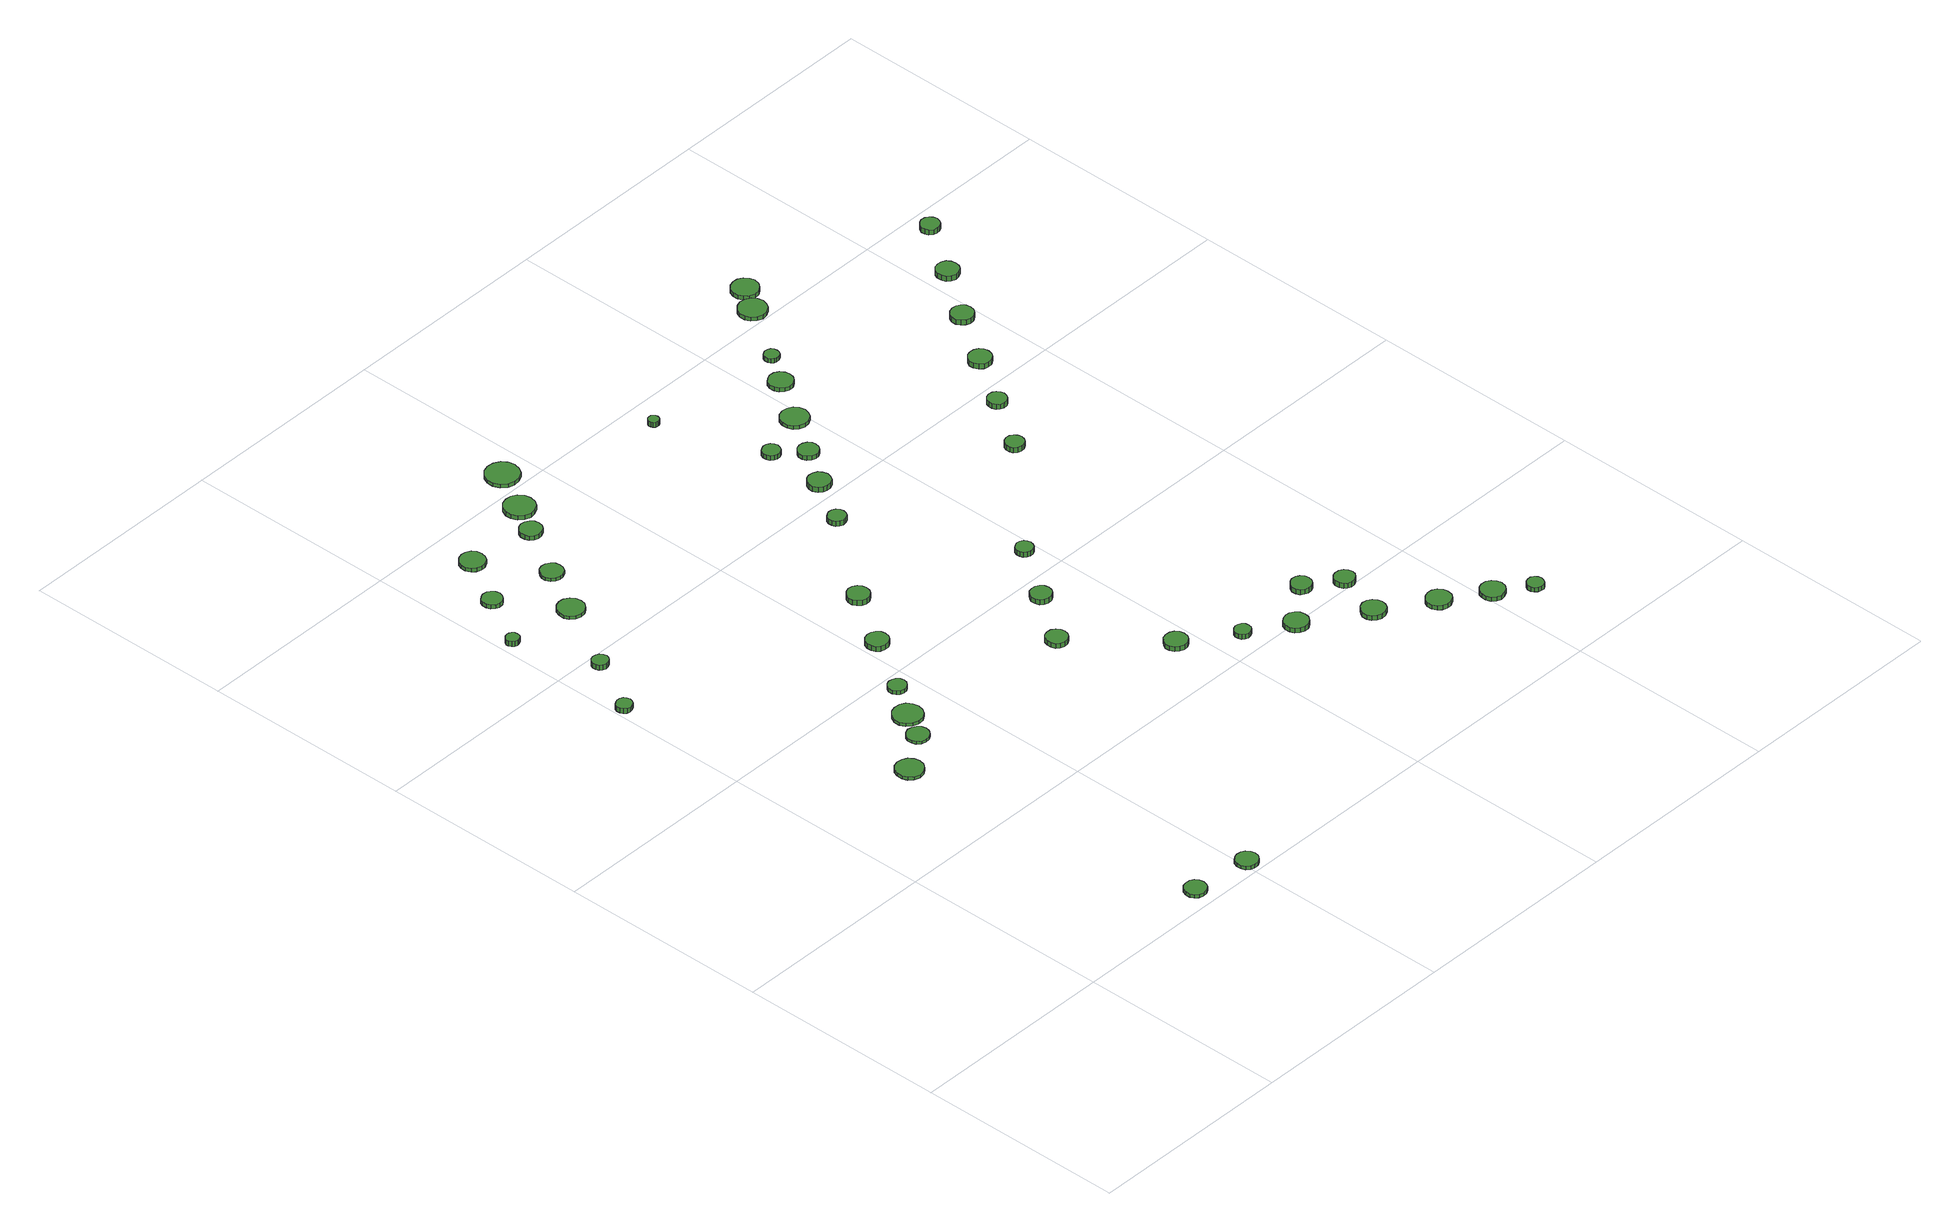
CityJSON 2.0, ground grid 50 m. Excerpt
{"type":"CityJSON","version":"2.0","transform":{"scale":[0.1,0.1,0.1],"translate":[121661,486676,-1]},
"CityObjects":{
"tree1":{"type":"SolitaryVegetationObject","attributes":{"function":"something"},"geometry":[{"type":"MultiSurface","lod":"1","boundaries":[[[0,1,2,3,4,5,6,7,8,9,10,11,12,13,14]],[[15,16,17,18,19,20,21,22,23,24,25,26,27,28,29]],[[0,29,28,1]],[[1,28,27,2]],[[2,27,26,3]],[[3,26,25,4]],[[4,25,24,5]],[[5,24,23,6]],[[6,23,22,7]],[[7,22,21,8]],[[8,21,20,9]],[[9,20,19,10]],[[10,19,18,11]],[[11,18,17,12]],[[12,17,16,13]],[[13,16,15,14]],[[14,15,29,0]]]}]},
"tree2":{"type":"SolitaryVegetationObject","attributes":{"function":"something"},"geometry":[{"type":"MultiSurface","lod":"1","boundaries":[[[30,31,32,33,34,35,36,37,38,39,40,41,42,43,44]],[[45,46,47,48,49,50,51,52,53,54,55,56,57,58,59]],[[30,59,58,31]],[[31,58,57,32]],[[32,57,56,33]],[[33,56,55,34]],[[34,55,54,35]],[[35,54,53,36]],[[36,53,52,37]],[[37,52,51,38]],[[38,51,50,39]],[[39,50,49,40]],[[40,49,48,41]],[[41,48,47,42]],[[42,47,46,43]],[[43,46,45,44]],[[44,45,59,30]]]}]},
"tree3":{"type":"SolitaryVegetationObject","attributes":{"function":"something"},"geometry":[{"type":"MultiSurface","lod":"1","boundaries":[[[60,61,62,63,64,65,66,67,68,69,70,71,72,73,74]],[[75,76,77,78,79,80,81,82,83,84,85,86,87,88,89]],[[60,89,88,61]],[[61,88,87,62]],[[62,87,86,63]],[[63,86,85,64]],[[64,85,84,65]],[[65,84,83,66]],[[66,83,82,67]],[[67,82,81,68]],[[68,81,80,69]],[[69,80,79,70]],[[70,79,78,71]],[[71,78,77,72]],[[72,77,76,73]],[[73,76,75,74]],[[74,75,89,60]]]}]},
"tree4":{"type":"SolitaryVegetationObject","attributes":{"function":"something"},"geometry":[{"type":"MultiSurface","lod":"1","boundaries":[[[90,91,92,93,94,95,96,97,98,99,100,101,102,103,104]],[[105,106,107,108,109,110,111,112,113,114,115,116,117,118,119]],[[90,119,118,91]],[[91,118,117,92]],[[92,117,116,93]],[[93,116,115,94]],[[94,115,114,95]],[[95,114,113,96]],[[96,113,112,97]],[[97,112,111,98]],[[98,111,110,99]],[[99,110,109,100]],[[100,109,108,101]],[[101,108,107,102]],[[102,107,106,103]],[[103,106,105,104]],[[104,105,119,90]]]}]},
"tree5":{"type":"SolitaryVegetationObject","attributes":{"function":"something"},"geometry":[{"type":"MultiSurface","lod":"1","boundaries":[[[120,121,122,123,124,125,126,127,128,129,130,131,132,133,134]],[[135,136,137,138,139,140,141,142,143,144,145,146,147,148,149]],[[120,149,148,121]],[[121,148,147,122]],[[122,147,146,123]],[[123,146,145,124]],[[124,145,144,125]],[[125,144,143,126]],[[126,143,142,127]],[[127,142,141,128]],[[128,141,140,129]],[[129,140,139,130]],[[130,139,138,131]],[[131,138,137,132]],[[132,137,136,133]],[[133,136,135,134]],[[134,135,149,120]]]}]},
"tree6":{"type":"SolitaryVegetationObject","attributes":{"function":"something"},"geometry":[{"type":"MultiSurface","lod":"1","boundaries":[[[150,151,152,153,154,155,156,157,158,159,160,161,162,163,164]],[[165,166,167,168,169,170,171,172,173,174,175,176,177,178,179]],[[150,179,178,151]],[[151,178,177,152]],[[152,177,176,153]],[[153,176,175,154]],[[154,175,174,155]],[[155,174,173,156]],[[156,173,172,157]],[[157,172,171,158]],[[158,171,170,159]],[[159,170,169,160]],[[160,169,168,161]],[[161,168,167,162]],[[162,167,166,163]],[[163,166,165,164]],[[164,165,179,150]]]}]},
"tree7":{"type":"SolitaryVegetationObject","attributes":{"function":"something"},"geometry":[{"type":"MultiSurface","lod":"1","boundaries":[[[180,181,182,183,184,185,186,187,188,189,190,191,192,193,194]],[[195,196,197,198,199,200,201,202,203,204,205,206,207,208,209]],[[180,209,208,181]],[[181,208,207,182]],[[182,207,206,183]],[[183,206,205,184]],[[184,205,204,185]],[[185,204,203,186]],[[186,203,202,187]],[[187,202,201,188]],[[188,201,200,189]],[[189,200,199,190]],[[190,199,198,191]],[[191,198,197,192]],[[192,197,196,193]],[[193,196,195,194]],[[194,195,209,180]]]}]},
"tree8":{"type":"SolitaryVegetationObject","attributes":{"function":"something"},"geometry":[{"type":"MultiSurface","lod":"1","boundaries":[[[210,211,212,213,214,215,216,217,218,219,220,221,222,223,224]],[[225,226,227,228,229,230,231,232,233,234,235,236,237,238,239]],[[210,239,238,211]],[[211,238,237,212]],[[212,237,236,213]],[[213,236,235,214]],[[214,235,234,215]],[[215,234,233,216]],[[216,233,232,217]],[[217,232,231,218]],[[218,231,230,219]],[[219,230,229,220]],[[220,229,228,221]],[[221,228,227,222]],[[222,227,226,223]],[[223,226,225,224]],[[224,225,239,210]]]}]},
"tree9":{"type":"SolitaryVegetationObject","attributes":{"function":"something"},"geometry":[{"type":"MultiSurface","lod":"1","boundaries":[[[240,241,242,243,244,245,246,247,248,249,250,251,252,253,254]],[[255,256,257,258,259,260,261,262,263,264,265,266,267,268,269]],[[240,269,268,241]],[[241,268,267,242]],[[242,267,266,243]],[[243,266,265,244]],[[244,265,264,245]],[[245,264,263,246]],[[246,263,262,247]],[[247,262,261,248]],[[248,261,260,249]],[[249,260,259,250]],[[250,259,258,251]],[[251,258,257,252]],[[252,257,256,253]],[[253,256,255,254]],[[254,255,269,240]]]}]},
"tree10":{"type":"SolitaryVegetationObject","attributes":{"function":"something"},"geometry":[{"type":"MultiSurface","lod":"1","boundaries":[[[270,271,272,273,274,275,276,277,278,279,280,281,282,283,284]],[[285,286,287,288,289,290,291,292,293,294,295,296,297,298,299]],[[270,299,298,271]],[[271,298,297,272]],[[272,297,296,273]],[[273,296,295,274]],[[274,295,294,275]],[[275,294,293,276]],[[276,293,292,277]],[[277,292,291,278]],[[278,291,290,279]],[[279,290,289,280]],[[280,289,288,281]],[[281,288,287,282]],[[282,287,286,283]],[[283,286,285,284]],[[284,285,299,270]]]}]},
"tree11":{"type":"SolitaryVegetationObject","attributes":{"function":"something"},"geometry":[{"type":"MultiSurface","lod":"1","boundaries":[[[300,301,302,303,304,305,306,307,308,309,310,311,312,313,314]],[[315,316,317,318,319,320,321,322,323,324,325,326,327,328,329]],[[300,329,328,301]],[[301,328,327,302]],[[302,327,326,303]],[[303,326,325,304]],[[304,325,324,305]],[[305,324,323,306]],[[306,323,322,307]],[[307,322,321,308]],[[308,321,320,309]],[[309,320,319,310]],[[310,319,318,311]],[[311,318,317,312]],[[312,317,316,313]],[[313,316,315,314]],[[314,315,329,300]]]}]},
"tree12":{"type":"SolitaryVegetationObject","attributes":{"function":"something"},"geometry":[{"type":"MultiSurface","lod":"1","boundaries":[[[330,331,332,333,334,335,336,337,338,339,340,341,342,343,344]],[[345,346,347,348,349,350,351,352,353,354,355,356,357,358,359]],[[330,359,358,331]],[[331,358,357,332]],[[332,357,356,333]],[[333,356,355,334]],[[334,355,354,335]],[[335,354,353,336]],[[336,353,352,337]],[[337,352,351,338]],[[338,351,350,339]],[[339,350,349,340]],[[340,349,348,341]],[[341,348,347,342]],[[342,347,346,343]],[[343,346,345,344]],[[344,345,359,330]]]}]},
"tree13":{"type":"SolitaryVegetationObject","attributes":{"function":"something"},"geometry":[{"type":"MultiSurface","lod":"1","boundaries":[[[360,361,362,363,364,365,366,367,368,369,370,371,372,373,374]],[[375,376,377,378,379,380,381,382,383,384,385,386,387,388,389]],[[360,389,388,361]],[[361,388,387,362]],[[362,387,386,363]],[[363,386,385,364]],[[364,385,384,365]],[[365,384,383,366]],[[366,383,382,367]],[[367,382,381,368]],[[368,381,380,369]],[[369,380,379,370]],[[370,379,378,371]],[[371,378,377,372]],[[372,377,376,373]],[[373,376,375,374]],[[374,375,389,360]]]}]},
"tree14":{"type":"SolitaryVegetationObject","attributes":{"function":"something"},"geometry":[{"type":"MultiSurface","lod":"1","boundaries":[[[390,391,392,393,394,395,396,397,398,399,400,401,402,403,404]],[[405,406,407,408,409,410,411,412,413,414,415,416,417,418,419]],[[390,419,418,391]],[[391,418,417,392]],[[392,417,416,393]],[[393,416,415,394]],[[394,415,414,395]],[[395,414,413,396]],[[396,413,412,397]],[[397,412,411,398]],[[398,411,410,399]],[[399,410,409,400]],[[400,409,408,401]],[[401,408,407,402]],[[402,407,406,403]],[[403,406,405,404]],[[404,405,419,390]]]}]},
"tree15":{"type":"SolitaryVegetationObject","attributes":{"function":"something"},"geometry":[{"type":"MultiSurface","lod":"1","boundaries":[[[420,421,422,423,424,425,426,427,428,429,430,431,432,433,434]],[[435,436,437,438,439,440,441,442,443,444,445,446,447,448,449]],[[420,449,448,421]],[[421,448,447,422]],[[422,447,446,423]],[[423,446,445,424]],[[424,445,444,425]],[[425,444,443,426]],[[426,443,442,427]],[[427,442,441,428]],[[428,441,440,429]],[[429,440,439,430]],[[430,439,438,431]],[[431,438,437,432]],[[432,437,436,433]],[[433,436,435,434]],[[434,435,449,420]]]}]},
"tree16":{"type":"SolitaryVegetationObject","attributes":{"function":"something"},"geometry":[{"type":"MultiSurface","lod":"1","boundaries":[[[450,451,452,453,454,455,456,457,458,459,460,461,462,463,464]],[[465,466,467,468,469,470,471,472,473,474,475,476,477,478,479]],[[450,479,478,451]],[[451,478,477,452]],[[452,477,476,453]],[[453,476,475,454]],[[454,475,474,455]],[[455,474,473,456]],[[456,473,472,457]],[[457,472,471,458]],[[458,471,470,459]],[[459,470,469,460]],[[460,469,468,461]],[[461,468,467,462]],[[462,467,466,463]],[[463,466,465,464]],[[464,465,479,450]]]}]},
"tree17":{"type":"SolitaryVegetationObject","attributes":{"function":"something"},"geometry":[{"type":"MultiSurface","lod":"1","boundaries":[[[480,481,482,483,484,485,486,487,488,489,490,491,492,493,494]],[[495,496,497,498,499,500,501,502,503,504,505,506,507,508,509]],[[480,509,508,481]],[[481,508,507,482]],[[482,507,506,483]],[[483,506,505,484]],[[484,505,504,485]],[[485,504,503,486]],[[486,503,502,487]],[[487,502,501,488]],[[488,501,500,489]],[[489,500,499,490]],[[490,499,498,491]],[[491,498,497,492]],[[492,497,496,493]],[[493,496,495,494]],[[494,495,509,480]]]}]},
"tree18":{"type":"SolitaryVegetationObject","attributes":{"function":"something"},"geometry":[{"type":"MultiSurface","lod":"1","boundaries":[[[510,511,512,513,514,515,516,517,518,519,520,521,522,523,524]],[[525,526,527,528,529,530,531,532,533,534,535,536,537,538,539]],[[510,539,538,511]],[[511,538,537,512]],[[512,537,536,513]],[[513,536,535,514]],[[514,535,534,515]],[[515,534,533,516]],[[516,533,532,517]],[[517,532,531,518]],[[518,531,530,519]],[[519,530,529,520]],[[520,529,528,521]],[[521,528,527,522]],[[522,527,526,523]],[[523,526,525,524]],[[524,525,539,510]]]}]},
"tree19":{"type":"SolitaryVegetationObject","attributes":{"function":"something"},"geometry":[{"type":"MultiSurface","lod":"1","boundaries":[[[540,541,542,543,544,545,546,547,548,549,550,551,552,553,554]],[[555,556,557,558,559,560,561,562,563,564,565,566,567,568,569]],[[540,569,568,541]],[[541,568,567,542]],[[542,567,566,543]],[[543,566,565,544]],[[544,565,564,545]],[[545,564,563,546]],[[546,563,562,547]],[[547,562,561,548]],[[548,561,560,549]],[[549,560,559,550]],[[550,559,558,551]],[[551,558,557,552]],[[552,557,556,553]],[[553,556,555,554]],[[554,555,569,540]]]}]},
"tree20":{"type":"SolitaryVegetationObject","attributes":{"function":"something"},"geometry":[{"type":"MultiSurface","lod":"1","boundaries":[[[570,571,572,573,574,575,576,577,578,579,580,581,582,583,584]],[[585,586,587,588,589,590,591,592,593,594,595,596,597,598,599]],[[570,599,598,571]],[[571,598,597,572]],[[572,597,596,573]],[[573,596,595,574]],[[574,595,594,575]],[[575,594,593,576]],[[576,593,592,577]],[[577,592,591,578]],[[578,591,590,579]],[[579,590,589,580]],[[580,589,588,581]],[[581,588,587,582]],[[582,587,586,583]],[[583,586,585,584]],[[584,585,599,570]]]}]},
"tree21":{"type":"SolitaryVegetationObject","attributes":{"function":"something"},"geometry":[{"type":"MultiSurface","lod":"1","boundaries":[[[600,601,602,603,604,605,606,607,608,609,610,611,612,613,614]],[[615,616,617,618,619,620,621,622,623,624,625,626,627,628,629]],[[600,629,628,601]],[[601,628,627,602]],[[602,627,626,603]],[[603,626,625,604]],[[604,625,624,605]],[[605,624,623,606]],[[606,623,622,607]],[[607,622,621,608]],[[608,621,620,609]],[[609,620,619,610]],[[610,619,618,611]],[[611,618,617,612]],[[612,617,616,613]],[[613,616,615,614]],[[614,615,629,600]]]}]},
"tree22":{"type":"SolitaryVegetationObject","attributes":{"function":"something"},"geometry":[{"type":"MultiSurface","lod":"1","boundaries":[[[630,631,632,633,634,635,636,637,638,639,640,641,642,643,644]],[[645,646,647,648,649,650,651,652,653,654,655,656,657,658,659]],[[630,659,658,631]],[[631,658,657,632]],[[632,657,656,633]],[[633,656,655,634]],[[634,655,654,635]],[[635,654,653,636]],[[636,653,652,637]],[[637,652,651,638]],[[638,651,650,639]],[[639,650,649,640]],[[640,649,648,641]],[[641,648,647,642]],[[642,647,646,643]],[[643,646,645,644]],[[644,645,659,630]]]}]},
"tree23":{"type":"SolitaryVegetationObject","attributes":{"function":"something"},"geometry":[{"type":"MultiSurface","lod":"1","boundaries":[[[660,661,662,663,664,665,666,667,668,669,670,671,672,673,674]],[[675,676,677,678,679,680,681,682,683,684,685,686,687,688,689]],[[660,689,688,661]],[[661,688,687,662]],[[662,687,686,663]],[[663,686,685,664]],[[664,685,684,665]],[[665,684,683,666]],[[666,683,682,667]],[[667,682,681,668]],[[668,681,680,669]],[[669,680,679,670]],[[670,679,678,671]],[[671,678,677,672]],[[672,677,676,673]],[[673,676,675,674]],[[674,675,689,660]]]}]},
"tree24":{"type":"SolitaryVegetationObject","attributes":{"function":"something"},"geometry":[{"type":"MultiSurface","lod":"1","boundaries":[[[690,691,692,693,694,695,696,697,698,699,700,701,702,703,704]],[[705,706,707,708,709,710,711,712,713,714,715,716,717,718,719]],[[690,719,718,691]],[[691,718,717,692]],[[692,717,716,693]],[[693,716,715,694]],[[694,715,714,695]],[[695,714,713,696]],[[696,713,712,697]],[[697,712,711,698]],[[698,711,710,699]],[[699,710,709,700]],[[700,709,708,701]],[[701,708,707,702]],[[702,707,706,703]],[[703,706,705,704]],[[704,705,719,690]]]}]},
"tree25":{"type":"SolitaryVegetationObject","attributes":{"function":"something"},"geometry":[{"type":"MultiSurface","lod":"1","boundaries":[[[720,721,722,723,724,725,726,727,728,729,730,731,732,733,734]],[[735,736,737,738,739,740,741,742,743,744,745,746,747,748,749]],[[720,749,748,721]],[[721,748,747,722]],[[722,747,746,723]],[[723,746,745,724]],[[724,745,744,725]],[[725,744,743,726]],[[726,743,742,727]],[[727,742,741,728]],[[728,741,740,729]],[[729,740,739,730]],[[730,739,738,731]],[[731,738,737,732]],[[732,737,736,733]],[[733,736,735,734]],[[734,735,749,720]]]}]},
"tree26":{"type":"SolitaryVegetationObject","attributes":{"function":"something"},"geometry":[{"type":"MultiSurface","lod":"1","boundaries":[[[750,751,752,753,754,755,756,757,758,759,760,761,762,763,764]],[[765,766,767,768,769,770,771,772,773,774,775,776,777,778,779]],[[750,779,778,751]],[[751,778,777,752]],[[752,777,776,753]],[[753,776,775,754]],[[754,775,774,755]],[[755,774,773,756]],[[756,773,772,757]],[[757,772,771,758]],[[758,771,770,759]],[[759,770,769,760]],[[760,769,768,761]],[[761,768,767,762]],[[762,767,766,763]],[[763,766,765,764]],[[764,765,779,750]]]}]},
"tree27":{"type":"SolitaryVegetationObject","attributes":{"function":"something"},"geometry":[{"type":"MultiSurface","lod":"1","boundaries":[[[780,781,782,783,784,785,786,787,788,789,790,791,792,793,794]],[[795,796,797,798,799,800,801,802,803,804,805,806,807,808,809]],[[780,809,808,781]],[[781,808,807,782]],[[782,807,806,783]],[[783,806,805,784]],[[784,805,804,785]],[[785,804,803,786]],[[786,803,802,787]],[[787,802,801,788]],[[788,801,800,789]],[[789,800,799,790]],[[790,799,798,791]],[[791,798,797,792]],[[792,797,796,793]],[[793,796,795,794]],[[794,795,809,780]]]}]},
"tree28":{"type":"SolitaryVegetationObject","attributes":{"function":"something"},"geometry":[{"type":"MultiSurface","lod":"1","boundaries":[[[810,811,812,813,814,815,816,817,818,819,820,821,822,823,824]],[[825,826,827,828,829,830,831,832,833,834,835,836,837,838,839]],[[810,839,838,811]],[[811,838,837,812]],[[812,837,836,813]],[[813,836,835,814]],[[814,835,834,815]],[[815,834,833,816]],[[816,833,832,817]],[[817,832,831,818]],[[818,831,830,819]],[[819,830,829,820]],[[820,829,828,821]],[[821,828,827,822]],[[822,827,826,823]],[[823,826,825,824]],[[824,825,839,810]]]}]},
"tree29":{"type":"SolitaryVegetationObject","attributes":{"function":"something"},"geometry":[{"type":"MultiSurface","lod":"1","boundaries":[[[840,841,842,843,844,845,846,847,848,849,850,851,852,853,854]],[[855,856,857,858,859,860,861,862,863,864,865,866,867,868,869]],[[840,869,868,841]],[[841,868,867,842]],[[842,867,866,843]],[[843,866,865,844]],[[844,865,864,845]],[[845,864,863,846]],[[846,863,862,847]],[[847,862,861,848]],[[848,861,860,849]],[[849,860,859,850]],[[850,859,858,851]],[[851,858,857,852]],[[852,857,856,853]],[[853,856,855,854]],[[854,855,869,840]]]}]},
"tree30":{"type":"SolitaryVegetationObject","attributes":{"function":"something"},"geometry":[{"type":"MultiSurface","lod":"1","boundaries":[[[870,871,872,873,874,875,876,877,878,879,880,881,882,883,884]],[[885,886,887,888,889,890,891,892,893,894,895,896,897,898,899]],[[870,899,898,871]],[[871,898,897,872]],[[872,897,896,873]],[[873,896,895,874]],[[874,895,894,875]],[[875,894,893,876]],[[876,893,892,877]],[[877,892,891,878]],[[878,891,890,879]],[[879,890,889,880]],[[880,889,888,881]],[[881,888,887,882]],[[882,887,886,883]],[[883,886,885,884]],[[884,885,899,870]]]}]},
"tree31":{"type":"SolitaryVegetationObject","attributes":{"function":"something"},"geometry":[{"type":"MultiSurface","lod":"1","boundaries":[[[900,901,902,903,904,905,906,907,908,909,910,911,912,913,914]],[[915,916,917,918,919,920,921,922,923,924,925,926,927,928,929]],[[900,929,928,901]],[[901,928,927,902]],[[902,927,926,903]],[[903,926,925,904]],[[904,925,924,905]],[[905,924,923,906]],[[906,923,922,907]],[[907,922,921,908]],[[908,921,920,909]],[[909,920,919,910]],[[910,919,918,911]],[[911,918,917,912]],[[912,917,916,913]],[[913,916,915,914]],[[914,915,929,900]]]}]},
"tree32":{"type":"SolitaryVegetationObject","attributes":{"function":"something"},"geometry":[{"type":"MultiSurface","lod":"1","boundaries":[[[930,931,932,933,934,935,936,937,938,939,940,941,942,943,944]],[[945,946,947,948,949,950,951,952,953,954,955,956,957,958,959]],[[930,959,958,931]],[[931,958,957,932]],[[932,957,956,933]],[[933,956,955,934]],[[934,955,954,935]],[[935,954,953,936]],[[936,953,952,937]],[[937,952,951,938]],[[938,951,950,939]],[[939,950,949,940]],[[940,949,948,941]],[[941,948,947,942]],[[942,947,946,943]],[[943,946,945,944]],[[944,945,959,930]]]}]},
"tree33":{"type":"SolitaryVegetationObject","attributes":{"function":"something"},"geometry":[{"type":"MultiSurface","lod":"1","boundaries":[[[960,961,962,963,964,965,966,967,968,969,970,971,972,973,974]],[[975,976,977,978,979,980,981,982,983,984,985,986,987,988,989]],[[960,989,988,961]],[[961,988,987,962]],[[962,987,986,963]],[[963,986,985,964]],[[964,985,984,965]],[[965,984,983,966]],[[966,983,982,967]],[[967,982,981,968]],[[968,981,980,969]],[[969,980,979,970]],[[970,979,978,971]],[[971,978,977,972]],[[972,977,976,973]],[[973,976,975,974]],[[974,975,989,960]]]}]},
"tree34":{"type":"SolitaryVegetationObject","attributes":{"function":"something"},"geometry":[{"type":"MultiSurface","lod":"1","boundaries":[[[990,991,992,993,994,995,996,997,998,999,1000,1001,1002,1003,1004]],[[1005,1006,1007,1008,1009,1010,1011,1012,1013,1014,1015,1016,1017,1018,1019]],[[990,1019,1018,991]],[[991,1018,1017,992]],[[992,1017,1016,993]],[[993,1016,1015,994]],[[994,1015,1014,995]],[[995,1014,1013,996]],[[996,1013,1012,997]],[[997,1012,1011,998]],[[998,1011,1010,999]],[[999,1010,1009,1000]],[[1000,1009,1008,1001]],[[1001,1008,1007,1002]],[[1002,1007,1006,1003]],[[1003,1006,1005,1004]],[[1004,1005,1019,990]]]}]},
"tree35":{"type":"SolitaryVegetationObject","attributes":{"function":"something"},"geometry":[{"type":"MultiSurface","lod":"1","boundaries":[[[1020,1021,1022,1023,1024,1025,1026,1027,1028,1029,1030,1031,1032,1033,1034]],[[1035,1036,1037,1038,1039,1040,1041,1042,1043,1044,1045,1046,1047,1048,1049]],[[1020,1049,1048,1021]],[[1021,1048,1047,1022]],[[1022,1047,1046,1023]],[[1023,1046,1045,1024]],[[1024,1045,1044,1025]],[[1025,1044,1043,1026]],[[1026,1043,1042,1027]],[[1027,1042,1041,1028]],[[1028,1041,1040,1029]],[[1029,1040,1039,1030]],[[1030,1039,1038,1031]],[[1031,1038,1037,1032]],[[1032,1037,1036,1033]],[[1033,1036,1035,1034]],[[1034,1035,1049,1020]]]}]},
"tree36":{"type":"SolitaryVegetationObject","attributes":{"function":"something"},"geometry":[{"type":"MultiSurface","lod":"1","boundaries":[[[1050,1051,1052,1053,1054,1055,1056,1057,1058,1059,1060,1061,1062,1063,1064]],[[1065,1066,1067,1068,1069,1070,1071,1072,1073,1074,1075,1076,1077,1078,1079]],[[1050,1079,1078,1051]],[[1051,1078,1077,1052]],[[1052,1077,1076,1053]],[[1053,1076,1075,1054]],[[1054,1075,1074,1055]],[[1055,1074,1073,1056]],[[1056,1073,1072,1057]],[[1057,1072,1071,1058]],[[1058,1071,1070,1059]],[[1059,1070,1069,1060]],[[1060,1069,1068,1061]],[[1061,1068,1067,1062]],[[1062,1067,1066,1063]],[[1063,1066,1065,1064]],[[1064,1065,1079,1050]]]}]},
"tree37":{"type":"SolitaryVegetationObject","attributes":{"function":"something"},"geometry":[{"type":"MultiSurface","lod":"1","boundaries":[[[1080,1081,1082,1083,1084,1085,1086,1087,1088,1089,1090,1091,1092,1093,1094]],[[1095,1096,1097,1098,1099,1100,1101,1102,1103,1104,1105,1106,1107,1108,1109]],[[1080,1109,1108,1081]],[[1081,1108,1107,1082]],[[1082,1107,1106,1083]],[[1083,1106,1105,1084]],[[1084,1105,1104,1085]],[[1085,1104,1103,1086]],[[1086,1103,1102,1087]],[[1087,1102,1101,1088]],[[1088,1101,1100,1089]],[[1089,1100,1099,1090]],[[1090,1099,1098,1091]],[[1091,1098,1097,1092]],[[1092,1097,1096,1093]],[[1093,1096,1095,1094]],[[1094,1095,1109,1080]]]}]},
"tree38":{"type":"SolitaryVegetationObject","attributes":{"function":"something"},"geometry":[{"type":"MultiSurface","lod":"1","boundaries":[[[1110,1111,1112,1113,1114,1115,1116,1117,1118,1119,1120,1121,1122,1123,1124]],[[1125,1126,1127,1128,1129,1130,1131,1132,1133,1134,1135,1136,1137,1138,1139]],[[1110,1139,1138,1111]],[[1111,1138,1137,1112]],[[1112,1137,1136,1113]],[[1113,1136,1135,1114]],[[1114,1135,1134,1115]],[[1115,1134,1133,1116]],[[1116,1133,1132,1117]],[[1117,1132,1131,1118]],[[1118,1131,1130,1119]],[[1119,1130,1129,1120]],[[1120,1129,1128,1121]],[[1121,1128,1127,1122]],[[1122,1127,1126,1123]],[[1123,1126,1125,1124]],[[1124,1125,1139,1110]]]}]},
"tree39":{"type":"SolitaryVegetationObject","attributes":{"function":"something"},"geometry":[{"type":"MultiSurface","lod":"1","boundaries":[[[1140,1141,1142,1143,1144,1145,1146,1147,1148,1149,1150,1151,1152,1153,1154]],[[1155,1156,1157,1158,1159,1160,1161,1162,1163,1164,1165,1166,1167,1168,1169]],[[1140,1169,1168,1141]],[[1141,1168,1167,1142]],[[1142,1167,1166,1143]],[[1143,1166,1165,1144]],[[1144,1165,1164,1145]],[[1145,1164,1163,1146]],[[1146,1163,1162,1147]],[[1147,1162,1161,1148]],[[1148,1161,1160,1149]],[[1149,1160,1159,1150]],[[1150,1159,1158,1151]],[[1151,1158,1157,1152]],[[1152,1157,1156,1153]],[[1153,1156,1155,1154]],[[1154,1155,1169,1140]]]}]},
"tree40":{"type":"SolitaryVegetationObject","attributes":{"function":"something"},"geometry":[{"type":"MultiSurface","lod":"1","boundaries":[[[1170,1171,1172,1173,1174,1175,1176,1177,1178,1179,1180,1181,1182,1183,1184]],[[1185,1186,1187,1188,1189,1190,1191,1192,1193,1194,1195,1196,1197,1198,1199]],[[1170,1199,1198,1171]],[[1171,1198,1197,1172]],[[1172,1197,1196,1173]],[[1173,1196,1195,1174]],[[1174,1195,1194,1175]],[[1175,1194,1193,1176]],[[1176,1193,1192,1177]],[[1177,1192,1191,1178]],[[1178,1191,1190,1179]],[[1179,1190,1189,1180]],[[1180,1189,1188,1181]],[[1181,1188,1187,1182]],[[1182,1187,1186,1183]],[[1183,1186,1185,1184]],[[1184,1185,1199,1170]]]}]},
"tree41":{"type":"SolitaryVegetationObject","attributes":{"function":"something"},"geometry":[{"type":"MultiSurface","lod":"1","boundaries":[[[1200,1201,1202,1203,1204,1205,1206,1207,1208,1209,1210,1211,1212,1213,1214]],[[1215,1216,1217,1218,1219,1220,1221,1222,1223,1224,1225,1226,1227,1228,1229]],[[1200,1229,1228,1201]],[[1201,1228,1227,1202]],[[1202,1227,1226,1203]],[[1203,1226,1225,1204]],[[1204,1225,1224,1205]],[[1205,1224,1223,1206]],[[1206,1223,1222,1207]],[[1207,1222,1221,1208]],[[1208,1221,1220,1209]],[[1209,1220,1219,1210]],[[1210,1219,1218,1211]],[[1211,1218,1217,1212]],[[1212,1217,1216,1213]],[[1213,1216,1215,1214]],[[1214,1215,1229,1200]]]}]},
"tree42":{"type":"SolitaryVegetationObject","attributes":{"function":"something"},"geometry":[{"type":"MultiSurface","lod":"1","boundaries":[[[1230,1231,1232,1233,1234,1235,1236,1237,1238,1239,1240,1241,1242,1243,1244]],[[1245,1246,1247,1248,1249,1250,1251,1252,1253,1254,1255,1256,1257,1258,1259]],[[1230,1259,1258,1231]],[[1231,1258,1257,1232]],[[1232,1257,1256,1233]],[[1233,1256,1255,1234]],[[1234,1255,1254,1235]],[[1235,1254,1253,1236]],[[1236,1253,1252,1237]],[[1237,1252,1251,1238]],[[1238,1251,1250,1239]],[[1239,1250,1249,1240]],[[1240,1249,1248,1241]],[[1241,1248,1247,1242]],[[1242,1247,1246,1243]],[[1243,1246,1245,1244]],[[1244,1245,1259,1230]]]}]},
"tree43":{"type":"SolitaryVegetationObject","attributes":{"function":"something"},"geometry":[{"type":"MultiSurface","lod":"1","boundaries":[[[1260,1261,1262,1263,1264,1265,1266,1267,1268,1269,1270,1271,1272,1273,1274]],[[1275,1276,1277,1278,1279,1280,1281,1282,1283,1284,1285,1286,1287,1288,1289]],[[1260,1289,1288,1261]],[[1261,1288,1287,1262]],[[1262,1287,1286,1263]],[[1263,1286,1285,1264]],[[1264,1285,1284,1265]],[[1265,1284,1283,1266]],[[1266,1283,1282,1267]],[[1267,1282,1281,1268]],[[1268,1281,1280,1269]],[[1269,1280,1279,1270]],[[1270,1279,1278,1271]],[[1271,1278,1277,1272]],[[1272,1277,1276,1273]],[[1273,1276,1275,1274]],[[1274,1275,1289,1260]]]}]},
"tree44":{"type":"SolitaryVegetationObject","attributes":{"function":"something"},"geometry":[{"type":"MultiSurface","lod":"1","boundaries":[[[1290,1291,1292,1293,1294,1295,1296,1297,1298,1299,1300,1301,1302,1303,1304]],[[1305,1306,1307,1308,1309,1310,1311,1312,1313,1314,1315,1316,1317,1318,1319]],[[1290,1319,1318,1291]],[[1291,1318,1317,1292]],[[1292,1317,1316,1293]],[[1293,1316,1315,1294]],[[1294,1315,1314,1295]],[[1295,1314,1313,1296]],[[1296,1313,1312,1297]],[[1297,1312,1311,1298]],[[1298,1311,1310,1299]],[[1299,1310,1309,1300]],[[1300,1309,1308,1301]],[[1301,1308,1307,1302]],[[1302,1307,1306,1303]],[[1303,1306,1305,1304]],[[1304,1305,1319,1290]]]}]},
"tree45":{"type":"SolitaryVegetationObject","attributes":{"function":"something"},"geometry":[{"type":"MultiSurface","lod":"1","boundaries":[[[1320,1321,1322,1323,1324,1325,1326,1327,1328,1329,1330,1331,1332,1333,1334]],[[1335,1336,1337,1338,1339,1340,1341,1342,1343,1344,1345,1346,1347,1348,1349]],[[1320,1349,1348,1321]],[[1321,1348,1347,1322]],[[1322,1347,1346,1323]],[[1323,1346,1345,1324]],[[1324,1345,1344,1325]],[[1325,1344,1343,1326]],[[1326,1343,1342,1327]],[[1327,1342,1341,1328]],[[1328,1341,1340,1329]],[[1329,1340,1339,1330]],[[1330,1339,1338,1331]],[[1331,1338,1337,1332]],[[1332,1337,1336,1333]],[[1333,1336,1335,1334]],[[1334,1335,1349,1320]]]}]},
"tree46":{"type":"SolitaryVegetationObject","attributes":{"function":"something"},"geometry":[{"type":"MultiSurface","lod":"1","boundaries":[[[1350,1351,1352,1353,1354,1355,1356,1357,1358,1359,1360,1361,1362,1363,1364]],[[1365,1366,1367,1368,1369,1370,1371,1372,1373,1374,1375,1376,1377,1378,1379]],[[1350,1379,1378,1351]],[[1351,1378,1377,1352]],[[1352,1377,1376,1353]],[[1353,1376,1375,1354]],[[1354,1375,1374,1355]],[[1355,1374,1373,1356]],[[1356,1373,1372,1357]],[[1357,1372,1371,1358]],[[1358,1371,1370,1359]],[[1359,1370,1369,1360]],[[1360,1369,1368,1361]],[[1361,1368,1367,1362]],[[1362,1367,1366,1363]],[[1363,1366,1365,1364]],[[1364,1365,1379,1350]]]}]}
},
"vertices":[
[394,49,17],[392,59,17],[386,68,17],[377,73,17],[366,74,17],[356,71,17],[348,64,17],[344,54,17],[344,43,17],[348,34,17],[356,27,17],[366,24,17],[377,25,17],[386,30,17],[392,38,17],[392,38,8],[386,30,8],[377,25,8],[366,24,8],[356,27,8],[348,34,8],[344,43,8],[344,54,8],[348,64,8],[356,71,8],[366,74,8],[377,73,8],[386,68,8],[392,59,8],[394,49,8],
[40,1334,24],[38,1342,24],[34,1348,24],[27,1352,24],[19,1352,24],[12,1350,24],[6,1345,24],[3,1338,24],[3,1330,24],[6,1323,24],[12,1318,24],[19,1316,24],[27,1317,24],[34,1320,24],[38,1327,24],[38,1327,11],[34,1320,11],[27,1317,11],[19,1316,11],[12,1318,11],[6,1323,11],[3,1330,11],[3,1338,11],[6,1345,11],[12,1350,11],[19,1352,11],[27,1352,11],[34,1348,11],[38,1342,11],[40,1334,11],
[298,757,17],[295,770,17],[287,781,17],[276,787,17],[263,789,17],[250,785,17],[240,776,17],[235,764,17],[235,750,17],[240,738,17],[250,729,17],[263,725,17],[276,727,17],[287,733,17],[295,744,17],[295,744,9],[287,733,9],[276,727,9],[263,725,9],[250,729,9],[240,738,9],[235,750,9],[235,764,9],[240,776,9],[250,785,9],[263,789,9],[276,787,9],[287,781,9],[295,770,9],[298,757,9],
[537,34,17],[535,45,17],[528,54,17],[519,59,17],[508,60,17],[498,57,17],[490,50,17],[486,40,17],[486,29,17],[490,19,17],[498,12,17],[508,9,17],[519,10,17],[528,15,17],[535,24,17],[535,24,8],[528,15,8],[519,10,8],[508,9,8],[498,12,8],[490,19,8],[486,29,8],[486,40,8],[490,50,8],[498,57,8],[508,60,8],[519,59,8],[528,54,8],[535,45,8],[537,34,8],
[48,1658,20],[47,1664,20],[43,1669,20],[37,1673,20],[31,1673,20],[25,1671,20],[20,1667,20],[17,1661,20],[17,1655,20],[20,1649,20],[25,1644,20],[31,1642,20],[37,1643,20],[43,1646,20],[47,1651,20],[47,1651,7],[43,1646,7],[37,1643,7],[31,1642,7],[25,1644,7],[20,1649,7],[17,1655,7],[17,1661,7],[20,1667,7],[25,1671,7],[31,1673,7],[37,1673,7],[43,1669,7],[47,1664,7],[48,1658,7],
[114,1468,25],[112,1476,25],[107,1482,25],[100,1486,25],[92,1487,25],[85,1485,25],[79,1479,25],[76,1472,25],[76,1464,25],[79,1457,25],[85,1452,25],[92,1449,25],[100,1450,25],[107,1454,25],[112,1460,25],[112,1460,12],[107,1454,12],[100,1450,12],[92,1449,12],[85,1452,12],[79,1457,12],[76,1464,12],[76,1472,12],[79,1479,12],[85,1485,12],[92,1487,12],[100,1486,12],[107,1482,12],[112,1476,12],[114,1468,12],
[389,822,15],[387,833,15],[380,841,15],[371,846,15],[361,848,15],[350,844,15],[342,837,15],[338,827,15],[338,817,15],[342,807,15],[350,800,15],[361,797,15],[371,798,15],[380,803,15],[387,812,15],[387,812,8],[380,803,8],[371,798,8],[361,797,8],[350,800,8],[342,807,8],[338,817,8],[338,827,8],[342,837,8],[350,844,8],[361,848,8],[371,846,8],[380,841,8],[387,833,8],[389,822,8],
[127,1780,17],[125,1789,17],[119,1797,17],[111,1802,17],[101,1803,17],[92,1800,17],[84,1793,17],[81,1785,17],[81,1775,17],[84,1766,17],[92,1759,17],[101,1756,17],[111,1757,17],[119,1762,17],[125,1770,17],[125,1770,7],[119,1762,7],[111,1757,7],[101,1756,7],[92,1759,7],[84,1766,7],[81,1775,7],[81,1785,7],[84,1793,7],[92,1800,7],[101,1803,7],[111,1802,7],[119,1797,7],[125,1789,7],[127,1780,7],
[433,883,16],[430,897,16],[422,909,16],[410,916,16],[395,917,16],[382,913,16],[371,903,16],[365,890,16],[365,876,16],[371,863,16],[382,853,16],[395,849,16],[410,850,16],[422,858,16],[430,869,16],[430,869,8],[422,858,8],[410,850,8],[395,849,8],[382,853,8],[371,863,8],[365,876,8],[365,890,8],[371,903,8],[382,913,8],[395,917,8],[410,916,8],[422,909,8],[430,897,8],[433,883,8],
[223,1639,16],[221,1652,16],[213,1662,16],[202,1669,16],[189,1670,16],[177,1666,16],[167,1657,16],[162,1645,16],[162,1632,16],[167,1621,16],[177,1612,16],[189,1608,16],[202,1609,16],[213,1616,16],[221,1626,16],[221,1626,8],[213,1616,8],[202,1609,8],[189,1608,8],[177,1612,8],[167,1621,8],[162,1632,8],[162,1645,8],[167,1657,8],[177,1666,8],[189,1670,8],[202,1669,8],[213,1662,8],[221,1652,8],[223,1639,8],
[201,1897,16],[199,1909,16],[192,1919,16],[181,1925,16],[169,1926,16],[158,1922,16],[149,1914,16],[144,1903,16],[144,1891,16],[149,1880,16],[158,1872,16],[169,1868,16],[181,1869,16],[192,1875,16],[199,1885,16],[199,1885,6],[192,1875,6],[181,1869,6],[169,1868,6],[158,1872,6],[149,1880,6],[144,1891,6],[144,1903,6],[149,1914,6],[158,1922,6],[169,1926,6],[181,1925,6],[192,1919,6],[199,1909,6],[201,1897,6],
[476,963,17],[474,972,17],[468,979,17],[461,983,17],[452,984,17],[443,981,17],[437,975,17],[433,967,17],[433,958,17],[437,950,17],[443,944,17],[452,941,17],[461,942,17],[468,947,17],[474,954,17],[474,954,8],[468,947,8],[461,942,8],[452,941,8],[443,944,8],[437,950,8],[433,958,8],[433,967,8],[437,975,8],[443,981,8],[452,984,8],[461,983,8],[468,979,8],[474,972,8],[476,963,8],
[283,1752,15],[281,1763,15],[275,1771,15],[265,1777,15],[254,1778,15],[244,1775,15],[236,1767,15],[231,1757,15],[231,1746,15],[236,1736,15],[244,1729,15],[254,1726,15],[265,1727,15],[275,1732,15],[281,1741,15],[281,1741,7],[275,1732,7],[265,1727,7],[254,1726,7],[244,1729,7],[236,1736,7],[231,1746,7],[231,1757,7],[236,1767,7],[244,1775,7],[254,1778,7],[265,1777,7],[275,1771,7],[281,1763,7],[283,1752,7],
[562,1094,21],[560,1104,21],[553,1113,21],[544,1118,21],[533,1119,21],[523,1116,21],[515,1109,21],[511,1099,21],[511,1088,21],[515,1078,21],[523,1071,21],[533,1068,21],[544,1069,21],[553,1074,21],[560,1083,21],[560,1083,8],[553,1074,8],[544,1069,8],[533,1068,8],[523,1071,8],[515,1078,8],[511,1088,8],[511,1099,8],[515,1109,8],[523,1116,8],[533,1119,8],[544,1118,8],[553,1113,8],[560,1104,8],[562,1094,8],
[356,1877,17],[354,1888,17],[347,1896,17],[338,1902,17],[327,1903,17],[317,1899,17],[309,1892,17],[305,1882,17],[305,1872,17],[309,1862,17],[317,1855,17],[327,1852,17],[338,1853,17],[347,1858,17],[354,1867,17],[354,1867,6],[347,1858,6],[338,1853,6],[327,1852,6],[317,1855,6],[309,1862,6],[305,1872,6],[305,1882,6],[309,1892,6],[317,1899,6],[327,1903,6],[338,1902,6],[347,1896,6],[354,1888,6],[356,1877,6],
[407,1947,17],[404,1961,17],[395,1974,17],[382,1981,17],[368,1982,17],[354,1978,17],[343,1968,17],[337,1954,17],[337,1940,17],[343,1926,17],[354,1916,17],[368,1911,17],[382,1913,17],[395,1920,17],[404,1932,17],[404,1932,6],[395,1920,6],[382,1913,6],[368,1911,6],[354,1916,6],[343,1926,6],[337,1940,6],[337,1954,6],[343,1968,6],[354,1978,6],[368,1982,6],[382,1981,6],[395,1974,6],[404,1961,6],[407,1947,6],
[642,1220,28],[640,1230,28],[634,1239,28],[625,1244,28],[614,1246,28],[604,1242,28],[596,1235,28],[591,1225,28],[591,1214,28],[596,1205,28],[604,1197,28],[614,1194,28],[625,1195,28],[634,1201,28],[640,1209,28],[640,1209,15],[634,1201,15],[625,1195,15],[614,1194,15],[604,1197,15],[596,1205,15],[591,1214,15],[591,1225,15],[596,1235,15],[604,1242,15],[614,1246,15],[625,1244,15],[634,1239,15],[640,1230,15],[642,1220,15],
[820,826,19],[818,836,19],[812,844,19],[803,850,19],[792,851,19],[782,848,19],[775,841,19],[771,831,19],[771,821,19],[775,811,19],[782,804,19],[792,801,19],[803,802,19],[812,807,19],[818,816,19],[818,816,7],[812,807,7],[803,802,7],[792,801,7],[782,804,7],[775,811,7],[771,821,7],[771,831,7],[775,841,7],[782,848,7],[792,851,7],[803,850,7],[812,844,7],[818,836,7],[820,826,7],
[469,2048,15],[465,2064,15],[456,2076,15],[442,2084,15],[426,2086,15],[411,2081,15],[399,2070,15],[392,2056,15],[392,2040,15],[399,2025,15],[411,2014,15],[426,2009,15],[442,2011,15],[456,2019,15],[465,2032,15],[465,2032,6],[456,2019,6],[442,2011,6],[426,2009,6],[411,2014,6],[399,2025,6],[392,2040,6],[392,2056,6],[399,2070,6],[411,2081,6],[426,2086,6],[442,2084,6],[456,2076,6],[465,2064,6],[469,2048,6],
[981,637,19],[979,648,19],[972,657,19],[963,662,19],[952,663,19],[941,660,19],[933,652,19],[928,642,19],[928,631,19],[933,621,19],[941,614,19],[952,610,19],[963,611,19],[972,617,19],[979,626,19],[979,626,7],[972,617,7],[963,611,7],[952,610,7],[941,614,7],[933,621,7],[928,631,7],[928,642,7],[933,652,7],[941,660,7],[952,663,7],[963,662,7],[972,657,7],[979,648,7],[981,637,7],
[905,948,20],[903,958,20],[897,966,20],[888,971,20],[878,972,20],[868,969,20],[861,962,20],[857,953,20],[857,943,20],[861,933,20],[868,927,20],[878,924,20],[888,925,20],[897,930,20],[903,938,20],[903,938,7],[897,930,7],[888,925,7],[878,924,7],[868,927,7],[861,933,7],[857,943,7],[857,953,7],[861,962,7],[868,969,7],[878,972,7],[888,971,7],[897,966,7],[903,958,7],[905,948,7],
[799,1427,30],[797,1435,30],[792,1442,30],[784,1447,30],[776,1447,30],[768,1445,30],[761,1439,30],[758,1431,30],[758,1423,30],[761,1415,30],[768,1409,30],[776,1406,30],[784,1407,30],[792,1411,30],[797,1418,30],[797,1418,17],[792,1411,17],[784,1407,17],[776,1406,17],[768,1409,17],[761,1415,17],[758,1423,17],[758,1431,17],[761,1439,17],[768,1445,17],[776,1447,17],[784,1447,17],[792,1442,17],[797,1435,17],[799,1427,17],
[1091,557,19],[1090,565,19],[1085,571,19],[1078,575,19],[1070,576,19],[1063,573,19],[1057,568,19],[1054,561,19],[1054,553,19],[1057,546,19],[1063,541,19],[1070,538,19],[1078,539,19],[1085,543,19],[1090,549,19],[1090,549,7],[1085,543,7],[1078,539,7],[1070,538,7],[1063,541,7],[1057,546,7],[1054,553,7],[1054,561,7],[1057,568,7],[1063,573,7],[1070,576,7],[1078,575,7],[1085,571,7],[1090,565,7],[1091,557,7],
[988,1074,24],[986,1082,24],[982,1089,24],[974,1093,24],[966,1094,24],[958,1091,24],[952,1086,24],[949,1078,24],[949,1070,24],[952,1062,24],[958,1057,24],[966,1054,24],[974,1055,24],[982,1059,24],[986,1066,24],[986,1066,11],[982,1059,11],[974,1055,11],[966,1054,11],[958,1057,11],[952,1062,11],[949,1070,11],[949,1078,11],[952,1086,11],[958,1091,11],[966,1094,11],[974,1093,11],[982,1089,11],[986,1082,11],[988,1074,11],
[877,1542,21],[874,1553,21],[868,1562,21],[858,1567,21],[847,1568,21],[837,1565,21],[829,1558,21],[824,1548,21],[824,1537,21],[829,1526,21],[837,1519,21],[847,1516,21],[858,1517,21],[868,1522,21],[874,1531,21],[874,1531,8],[868,1522,8],[858,1517,8],[847,1516,8],[837,1519,8],[829,1526,8],[824,1537,8],[824,1548,8],[829,1558,8],[837,1565,8],[847,1568,8],[858,1567,8],[868,1562,8],[874,1553,8],[877,1542,8],
[1197,495,19],[1195,507,19],[1188,516,19],[1178,522,19],[1167,523,19],[1155,519,19],[1147,512,19],[1142,501,19],[1142,489,19],[1147,479,19],[1155,471,19],[1167,467,19],[1178,468,19],[1188,474,19],[1195,484,19],[1195,484,7],[1188,474,7],[1178,468,7],[1167,467,7],[1155,471,7],[1147,479,7],[1142,489,7],[1142,501,7],[1147,512,7],[1155,519,7],[1167,523,7],[1178,522,7],[1188,516,7],[1195,507,7],[1197,495,7],
[781,1932,22],[780,1937,22],[777,1941,22],[773,1944,22],[768,1944,22],[763,1943,22],[759,1939,22],[757,1935,22],[757,1930,22],[759,1925,22],[763,1921,22],[768,1920,22],[773,1920,22],[777,1923,22],[780,1927,22],[780,1927,9],[777,1923,9],[773,1920,9],[768,1920,9],[763,1921,9],[759,1925,9],[757,1930,9],[757,1935,9],[759,1939,9],[763,1943,9],[768,1944,9],[773,1944,9],[777,1941,9],[780,1937,9],[781,1932,9],
[881,1686,18],[879,1694,18],[874,1701,18],[866,1705,18],[858,1706,18],[850,1703,18],[843,1698,18],[840,1690,18],[840,1681,18],[843,1673,18],[850,1668,18],[858,1665,18],[866,1666,18],[874,1670,18],[879,1677,18],[879,1677,6],[874,1670,6],[866,1666,6],[858,1665,6],[850,1668,6],[843,1673,6],[840,1681,6],[840,1690,6],[843,1698,6],[850,1703,6],[858,1706,6],[866,1705,6],[874,1701,6],[879,1694,6],[881,1686,6],
[938,1631,17],[936,1640,17],[930,1648,17],[921,1653,17],[912,1654,17],[902,1651,17],[895,1644,17],[891,1636,17],[891,1626,17],[895,1617,17],[902,1610,17],[912,1607,17],[921,1608,17],[930,1613,17],[936,1621,17],[936,1621,6],[930,1613,6],[921,1608,6],[912,1607,6],[902,1610,6],[895,1617,6],[891,1626,6],[891,1636,6],[895,1644,6],[902,1651,6],[912,1654,6],[921,1653,6],[930,1648,6],[936,1640,6],[938,1631,6],
[1335,404,20],[1333,415,20],[1326,425,20],[1316,431,20],[1304,432,20],[1293,428,20],[1285,420,20],[1280,410,20],[1280,398,20],[1285,388,20],[1293,380,20],[1304,376,20],[1316,378,20],[1326,383,20],[1333,393,20],[1333,393,8],[1326,383,8],[1316,378,8],[1304,376,8],[1293,380,8],[1285,388,8],[1280,398,8],[1280,410,8],[1285,420,8],[1293,428,8],[1304,432,8],[1316,431,8],[1326,425,8],[1333,415,8],[1335,404,8],
[1291,570,21],[1289,580,21],[1283,588,21],[1275,593,21],[1265,594,21],[1256,591,21],[1248,584,21],[1244,575,21],[1244,565,21],[1248,556,21],[1256,550,21],[1265,547,21],[1275,548,21],[1283,552,21],[1289,560,21],[1289,560,8],[1283,552,8],[1275,548,8],[1265,547,8],[1256,550,8],[1248,556,8],[1244,565,8],[1244,575,8],[1248,584,8],[1256,591,8],[1265,594,8],[1275,593,8],[1283,588,8],[1289,580,8],[1291,570,8],
[1010,1727,15],[1007,1740,15],[1000,1751,15],[988,1757,15],[975,1759,15],[962,1755,15],[952,1746,15],[947,1734,15],[947,1720,15],[952,1708,15],[962,1699,15],[975,1695,15],[988,1697,15],[1000,1703,15],[1007,1714,15],[1007,1714,6],[1000,1703,6],[988,1697,6],[975,1695,6],[962,1699,6],[952,1708,6],[947,1720,6],[947,1734,6],[952,1746,6],[962,1755,6],[975,1759,6],[988,1757,6],[1000,1751,6],[1007,1740,6],[1010,1727,6],
[1368,518,20],[1366,528,20],[1360,536,20],[1351,541,20],[1341,542,20],[1332,539,20],[1325,533,20],[1321,523,20],[1321,513,20],[1325,504,20],[1332,498,20],[1341,495,20],[1351,496,20],[1360,501,20],[1366,509,20],[1366,509,7],[1360,501,7],[1351,496,7],[1341,495,7],[1332,498,7],[1325,504,7],[1321,513,7],[1321,523,7],[1325,533,7],[1332,539,7],[1341,542,7],[1351,541,7],[1360,536,7],[1366,528,7],[1368,518,7],
[1453,328,19],[1451,339,19],[1444,349,19],[1433,355,19],[1421,356,19],[1410,352,19],[1401,344,19],[1396,334,19],[1396,322,19],[1401,311,19],[1410,303,19],[1421,299,19],[1433,300,19],[1444,306,19],[1451,316,19],[1451,316,8],[1444,306,8],[1433,300,8],[1421,299,8],[1410,303,8],[1401,311,8],[1396,322,8],[1396,334,8],[1401,344,8],[1410,352,8],[1421,356,8],[1433,355,8],[1444,349,8],[1451,339,8],[1453,328,8],
[1076,1830,16],[1074,1841,16],[1067,1851,16],[1057,1857,16],[1045,1858,16],[1034,1854,16],[1026,1847,16],[1021,1836,16],[1021,1824,16],[1026,1814,16],[1034,1806,16],[1045,1802,16],[1057,1803,16],[1067,1809,16],[1074,1819,16],[1074,1819,6],[1067,1809,6],[1057,1803,6],[1045,1802,6],[1034,1806,6],[1026,1814,6],[1021,1824,6],[1021,1836,6],[1026,1847,6],[1034,1854,6],[1045,1858,6],[1057,1857,6],[1067,1851,6],[1074,1841,6],[1076,1830,6],
[1550,265,19],[1547,276,19],[1540,286,19],[1530,292,19],[1518,293,19],[1507,289,19],[1498,281,19],[1494,271,19],[1494,259,19],[1498,248,19],[1507,240,19],[1518,236,19],[1530,238,19],[1540,244,19],[1547,253,19],[1547,253,8],[1540,244,8],[1530,238,8],[1518,236,8],[1507,240,8],[1498,248,8],[1494,259,8],[1494,271,8],[1498,281,8],[1507,289,8],[1518,293,8],[1530,292,8],[1540,286,8],[1547,276,8],[1550,265,8],
[1237,1326,24],[1235,1335,24],[1230,1342,24],[1222,1347,24],[1213,1348,24],[1204,1345,24],[1197,1339,24],[1194,1331,24],[1194,1321,24],[1197,1313,24],[1204,1307,24],[1213,1304,24],[1222,1305,24],[1230,1310,24],[1235,1317,24],[1235,1317,11],[1230,1310,11],[1222,1305,11],[1213,1304,11],[1204,1307,11],[1197,1313,11],[1194,1321,11],[1194,1331,11],[1197,1339,11],[1204,1345,11],[1213,1348,11],[1222,1347,11],[1230,1342,11],[1235,1335,11],[1237,1326,11],
[1617,214,19],[1615,222,19],[1610,229,19],[1603,233,19],[1595,233,19],[1588,231,19],[1582,226,19],[1578,218,19],[1578,210,19],[1582,203,19],[1588,197,19],[1595,195,19],[1603,195,19],[1610,200,19],[1615,206,19],[1615,206,8],[1610,200,8],[1603,195,8],[1595,195,8],[1588,197,8],[1582,203,8],[1578,210,8],[1578,218,8],[1582,226,8],[1588,231,8],[1595,233,8],[1603,233,8],[1610,229,8],[1615,222,8],[1617,214,8],
[1116,1902,17],[1115,1909,17],[1111,1915,17],[1105,1918,17],[1097,1919,17],[1091,1917,17],[1085,1912,17],[1083,1906,17],[1083,1898,17],[1085,1892,17],[1091,1887,17],[1097,1885,17],[1105,1886,17],[1111,1889,17],[1115,1895,17],[1115,1895,6],[1111,1889,6],[1105,1886,6],[1097,1885,6],[1091,1887,6],[1085,1892,6],[1083,1898,6],[1083,1906,6],[1085,1912,6],[1091,1917,6],[1097,1919,6],[1105,1918,6],[1111,1915,6],[1115,1909,6],[1116,1902,6],
[1323,1453,21],[1321,1462,21],[1316,1470,21],[1308,1474,21],[1299,1475,21],[1290,1473,21],[1283,1466,21],[1280,1458,21],[1280,1449,21],[1283,1440,21],[1290,1434,21],[1299,1431,21],[1308,1432,21],[1316,1437,21],[1321,1444,21],[1321,1444,8],[1316,1437,8],[1308,1432,8],[1299,1431,8],[1290,1434,8],[1283,1440,8],[1280,1449,8],[1280,1458,8],[1283,1466,8],[1290,1473,8],[1299,1475,8],[1308,1474,8],[1316,1470,8],[1321,1462,8],[1323,1453,8],
[1221,2036,16],[1218,2049,16],[1210,2060,16],[1198,2067,16],[1185,2069,16],[1172,2064,16],[1162,2055,16],[1156,2043,16],[1156,2029,16],[1162,2017,16],[1172,2008,16],[1185,2003,16],[1198,2005,16],[1210,2012,16],[1218,2023,16],[1218,2023,6],[1210,2012,6],[1198,2005,6],[1185,2003,6],[1172,2008,6],[1162,2017,6],[1156,2029,6],[1156,2043,6],[1162,2055,6],[1172,2064,6],[1185,2069,6],[1198,2067,6],[1210,2060,6],[1218,2049,6],[1221,2036,6],
[1407,1574,20],[1405,1585,20],[1399,1594,20],[1389,1599,20],[1378,1600,20],[1368,1597,20],[1360,1589,20],[1355,1580,20],[1355,1569,20],[1360,1559,20],[1368,1551,20],[1378,1548,20],[1389,1549,20],[1399,1555,20],[1405,1563,20],[1405,1563,7],[1399,1555,7],[1389,1549,7],[1378,1548,7],[1368,1551,7],[1360,1559,7],[1355,1569,7],[1355,1580,7],[1360,1589,7],[1368,1597,7],[1378,1600,7],[1389,1599,7],[1399,1594,7],[1405,1585,7],[1407,1574,7],
[1259,2094,17],[1256,2106,17],[1248,2117,17],[1237,2123,17],[1225,2124,17],[1212,2120,17],[1203,2112,17],[1198,2100,17],[1198,2087,17],[1203,2076,17],[1212,2067,17],[1225,2063,17],[1237,2064,17],[1248,2071,17],[1256,2081,17],[1256,2081,6],[1248,2071,6],[1237,2064,6],[1225,2063,6],[1212,2067,6],[1203,2076,6],[1198,2087,6],[1198,2100,6],[1203,2112,6],[1212,2120,6],[1225,2124,6],[1237,2123,6],[1248,2117,6],[1256,2106,6],[1259,2094,6],
[1491,1700,20],[1489,1711,20],[1482,1720,20],[1473,1725,20],[1462,1726,20],[1452,1723,20],[1444,1716,20],[1439,1706,20],[1439,1695,20],[1444,1685,20],[1452,1678,20],[1462,1674,20],[1473,1675,20],[1482,1681,20],[1489,1690,20],[1489,1690,7],[1482,1681,7],[1473,1675,7],[1462,1674,7],[1452,1678,7],[1444,1685,7],[1439,1695,7],[1439,1706,7],[1444,1716,7],[1452,1723,7],[1462,1726,7],[1473,1725,7],[1482,1720,7],[1489,1711,7],[1491,1700,7],
[1578,1821,21],[1576,1832,21],[1570,1841,21],[1560,1846,21],[1550,1847,21],[1539,1844,21],[1531,1836,21],[1527,1827,21],[1527,1816,21],[1531,1806,21],[1539,1798,21],[1550,1795,21],[1560,1796,21],[1570,1802,21],[1576,1810,21],[1576,1810,8],[1570,1802,8],[1560,1796,8],[1550,1795,8],[1539,1798,8],[1531,1806,8],[1527,1816,8],[1527,1827,8],[1531,1836,8],[1539,1844,8],[1550,1847,8],[1560,1846,8],[1570,1841,8],[1576,1832,8],[1578,1821,8],
[1663,1951,20],[1661,1960,20],[1656,1967,20],[1648,1972,20],[1639,1973,20],[1630,1970,20],[1623,1964,20],[1619,1955,20],[1619,1946,20],[1623,1938,20],[1630,1931,20],[1639,1929,20],[1648,1930,20],[1656,1934,20],[1661,1942,20],[1661,1942,7],[1656,1934,7],[1648,1930,7],[1639,1929,7],[1630,1931,7],[1623,1938,7],[1619,1946,7],[1619,1955,7],[1623,1964,7],[1630,1970,7],[1639,1973,7],[1648,1972,7],[1656,1967,7],[1661,1960,7],[1663,1951,7]
]}
